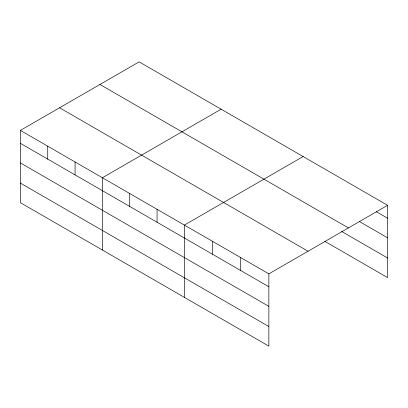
<?xml version="1.0" encoding="UTF-8"?>
<svg xmlns="http://www.w3.org/2000/svg" width="408" height="408" viewBox="0 0 408 408"><rect width="100%" height="100%" fill="white"/><g stroke="black" fill="none" stroke-linecap="round" stroke-linejoin="round"><path stroke-width="0.61" d="M20.4 130.407L268.867 273.855L268.867 346.142L20.4 202.694L20.4 130.407L139.133 61.858L387.6 205.306L387.6 277.593L324.783 241.327M221.126 109.196L102.393 177.745L102.393 250.033M303.124 156.534L184.385 225.083L184.385 297.371M268.867 273.855L387.6 205.306M376.227 211.665L387.6 218.229M359.443 221.564L387.6 237.823M99.95 84.476L348.417 227.929M341.572 231.428L387.6 258.004M59.583 107.783L308.05 251.236M20.4 143.33L268.867 286.783M20.4 162.919L268.867 306.372M20.4 183.105L268.867 326.553M240.705 257.601L240.705 270.524M212.548 241.342L212.548 254.266M157.054 209.304L157.054 222.227M129.724 193.525L129.724 206.448M75.062 161.966L75.062 174.889M47.731 146.186L47.731 159.11"/></g></svg>
